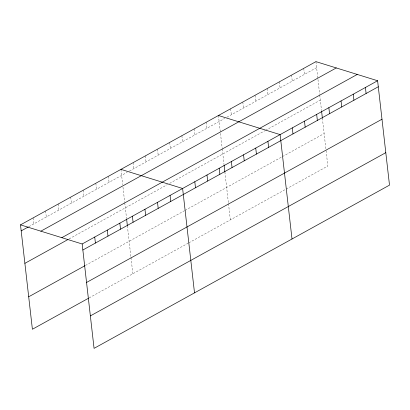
<?xml version="1.0" encoding="UTF-8"?>
<svg xmlns="http://www.w3.org/2000/svg" width="410" height="410" viewBox="0 0 410 410"><rect width="100%" height="100%" fill="white"/><g stroke="black" fill="none" stroke-linecap="round" stroke-linejoin="round"><path stroke-width="0.31" stroke-dasharray="2.05 1.54" d="M28.828 226.658L127.172 172.323M129.391 171.098L224.67 118.454M226.884 117.229L316.622 67.65M69.105 238.912L167.434 184.587M169.648 183.362L264.927 130.718M265.48 130.411L320.323 100.112M85.47 265.424L184.536 210.684M185.089 210.381L324.131 133.558M89.17 297.885L188.236 243.15M188.79 242.843L327.831 166.019L325.981 149.788M315.936 61.633L319.682 94.495M319.754 95.115L321.522 110.638M322.368 118.075L325.909 149.163M303.748 68.367L304.435 74.379M291.561 75.097L292.248 81.113M279.379 81.831L280.061 87.848M267.192 88.565L267.873 94.582M255.005 95.299L255.686 101.316M242.817 102.034L243.504 108.05M230.63 108.768L231.317 114.785M218.443 115.502L222.189 148.358M222.256 148.984L224.024 164.507M224.875 171.939L228.416 203.032M228.488 203.657L230.338 219.888M206.256 122.231L206.942 128.248M194.068 128.965L194.755 134.982M181.881 135.7L182.568 141.716M169.694 142.434L170.381 148.451M157.507 149.168L158.193 155.185M145.325 155.902L146.006 161.914M133.137 162.632L133.819 168.648M120.95 169.366L122.703 184.746M122.985 187.242L124.691 202.227M124.763 202.853L126.531 218.376M127.377 225.808L130.923 256.901M130.995 257.526L132.84 273.757M108.394 176.305L109.075 182.322M95.837 183.244L96.524 189.256M83.281 190.178L83.968 196.195M70.725 197.118L71.412 203.135M58.169 204.052L58.855 210.069M45.612 210.991L46.299 217.008M33.056 217.93L33.743 223.947"/><path stroke-width="0.61" d="M20.5 224.864L315.936 61.633L377.605 80.744L389.5 185.135L94.064 348.367L82.169 243.981L20.5 224.864L32.395 329.256L88.621 298.188M21.187 230.881L28.285 226.961M40.851 231.173L336.287 67.937M61.818 237.672L357.253 74.436M24.882 263.343L68.014 239.517M82.169 243.981L377.605 80.744M82.856 249.997L378.292 86.761M28.695 296.794L84.926 265.726M86.556 282.459L381.992 119.223M90.364 315.905L385.8 152.669M218.443 115.502L280.112 134.613L292.007 238.999M120.95 169.366L182.619 188.482L194.509 292.868M365.418 87.479L366.104 93.495M353.23 94.213L353.917 100.23M341.048 100.947L341.73 106.959M328.861 107.676L329.543 113.693M321.594 111.259L322.368 118.075M316.674 114.41L317.361 120.427M304.486 121.145L305.173 127.161M292.299 127.879L292.986 133.896M267.925 141.347L268.611 147.359M255.737 148.077L256.424 154.093M243.55 154.811L244.237 160.828M231.363 161.545L232.05 167.562M224.096 165.127L224.875 171.939M219.181 168.279L219.862 174.296M206.994 175.014L207.675 181.03M194.806 181.748L195.488 187.765M170.063 195.416L170.75 201.433M157.507 202.355L158.193 208.372M144.95 209.29L145.637 215.306M132.394 216.229L133.081 222.246M126.603 218.996L127.377 225.808M119.838 223.168L120.525 229.185M107.282 230.102L107.968 236.119M94.725 237.041L95.412 243.058"/></g></svg>
